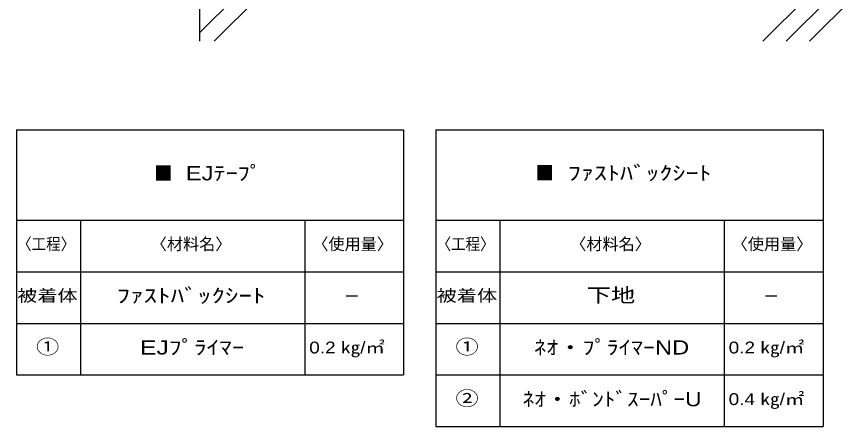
# Model space of a CAD drawing. Units: millimetres, scale not verified. Extents: x -131 to 125, y -96 to 92.
# Drawn here: x -130.8 to -3.1, y -95.7 to -32.1 of the extents above; entities that cross this region are included whole.
import ezdxf
from ezdxf.enums import TextEntityAlignment as Align

# ---------------------------------------------------------------- set-up
doc = ezdxf.new("R2010")
doc.units = ezdxf.units.MM
doc.header["$LTSCALE"] = 0.1
doc.layers.add('0-0_0', color=134, linetype='Continuous')
doc.layers.add('0-8_Z_O-文字', color=134, linetype='Continuous')
doc.styles.add('HGPｺﾞｼｯｸM', font='')
doc.styles.get('HGPｺﾞｼｯｸM').set_extended_font_data('HGPｺﾞｼｯｸM')

msp = doc.modelspace()

# ---------------------------------------------------------------- linework, layer by layer
at = {"layer": '0-0_0'}
for p, q in [((-102.3867, -35.9879), (-102.3867, 86.3722)), ((-102.3867, -34.5992), (-57.8444, 9.9431)), ((-100.1691, -35.9879), (-55.4882, 8.6931)), ((-15.1601, -35.9879), (29.5209, 8.6931)), ((-11.5539, -35.9879), (33.1271, 8.6931)), ((-7.9476, -35.9879), (36.7333, 8.6931))]:
    msp.add_line(p, q, dxfattribs=at)
at = {"layer": '0-8_Z_O-文字'}
for p, q in [((-130.825, -49.6919), (-70.825, -49.6919)), ((-130.825, -49.6919), (-130.825, -87.7183)), ((-70.825, -49.6919), (-70.825, -87.7183)), ((-65.825, -49.6919), (-5.825, -49.6919)), ((-65.825, -49.6919), (-65.825, -95.7183)), ((-5.825, -49.6919), (-5.825, -95.7183)), ((-130.825, -63.7183), (-70.825, -63.7183)), ((-65.825, -63.7183), (-5.825, -63.7183)), ((-130.825, -71.7183), (-70.825, -71.7183)), ((-65.825, -71.7183), (-5.825, -71.7183)), ((-130.825, -79.7183), (-70.825, -79.7183)), ((-65.825, -79.7183), (-5.825, -79.7183)), ((-130.825, -87.7183), (-70.825, -87.7183)), ((-65.825, -87.7183), (-5.825, -87.7183)), ((-65.825, -95.7183), (-5.825, -95.7183))]:
    msp.add_line(p, q, dxfattribs=at)
at = {"layer": '0-8_Z_O-文字', "color": 1}
for p, q in [((-120.8958, -63.7183), (-120.8958, -87.7183)), ((-86.1518, -63.7183), (-86.1518, -87.7183)), ((-55.8958, -63.7183), (-55.8958, -95.7183)), ((-21.1518, -63.7183), (-21.1518, -95.7183))]:
    msp.add_line(p, q, dxfattribs=at)

# ---------------------------------------------------------------- texts
at = {"layer": '0-8_Z_O-文字', "color": 11, "style": 'HGPｺﾞｼｯｸM', "width": 0.95}
msp.add_text('■', height=2.199, dxfattribs=at).set_placement((-109.5052, -58.2051), align=Align.BOTTOM_LEFT)
at = {"layer": '0-8_Z_O-文字', "style": 'HGPｺﾞｼｯｸM'}
for s, height, width, p in [(' EJﾃｰﾌﾟ', 2.199, 1.25, (-105.6067, -58.2051)), (' ﾌｧｽﾄﾊﾞｯｸｼｰﾄ', 2.199, 1.35, (-46.4849, -58.167)), ('〈工程〉', 1.833, 0.9, (-130.7271, -68.8858)), ('〈工程〉', 1.833, 0.9, (-65.7271, -68.8858)), ('ﾌｧｽﾄﾊﾞｯｸｼｰﾄ', 2.199, 1.4, (-115.3258, -77.1803)), ('下地', 2.199, 1.25, (-42.4375, -77.1117)), ('被着体', 1.833, 1.25, (-130.7144, -76.8858)), ('被着体', 1.833, 1.25, (-65.7144, -76.8858)), ('①', 2.199, 1.2, (-127.7944, -85.1193)), ('EJﾌﾟﾗｲﾏｰ', 2.199, 1.3, (-111.671, -85.2107)), ('0.2 ㎏/㎡', 1.833, 1.2, (-85.4554, -84.9366)), ('①', 2.199, 1.2, (-62.7944, -85.1193)), ('ﾈｵ・ﾌﾟﾗｲﾏｰND', 2.199, 1.25, (-50.6228, -85.2107)), ('0.2 ㎏/㎡', 1.833, 1.2, (-20.4554, -84.9366)), ('②', 2.199, 1.2, (-62.7944, -93.1193)), ('ﾈｵ・ﾎﾞﾝﾄﾞｽｰﾊﾟｰU', 2.199, 1.2, (-52.3969, -93.2336)), ('0.4 ㎏/㎡', 1.833, 1.2, (-20.4554, -92.9366))]:
    msp.add_text(s, height=height, dxfattribs=dict(at, width=width)).set_placement(p, align=Align.BOTTOM_LEFT)
at = {"layer": '0-8_Z_O-文字', "color": 161, "style": 'HGPｺﾞｼｯｸM', "width": 0.95}
msp.add_text('■', height=2.199, dxfattribs=at).set_placement((-50.3833, -58.167), align=Align.BOTTOM_LEFT)
at = {"layer": '0-8_Z_O-文字', "style": 'HGPｺﾞｼｯｸM'}
for s, p in [('〈材料名〉', (-110.0149, -68.8858)), ('〈使用量〉', (-84.9795, -68.8858)), ('〈材料名〉', (-45.0149, -68.8858)), ('〈使用量〉', (-19.9795, -68.8858)), ('－', (-80.1064, -76.9683)), ('－', (-15.1064, -76.9683))]:
    msp.add_text(s, height=1.833, dxfattribs=at).set_placement(p, align=Align.BOTTOM_LEFT)

doc.saveas('drawing.dxf')
